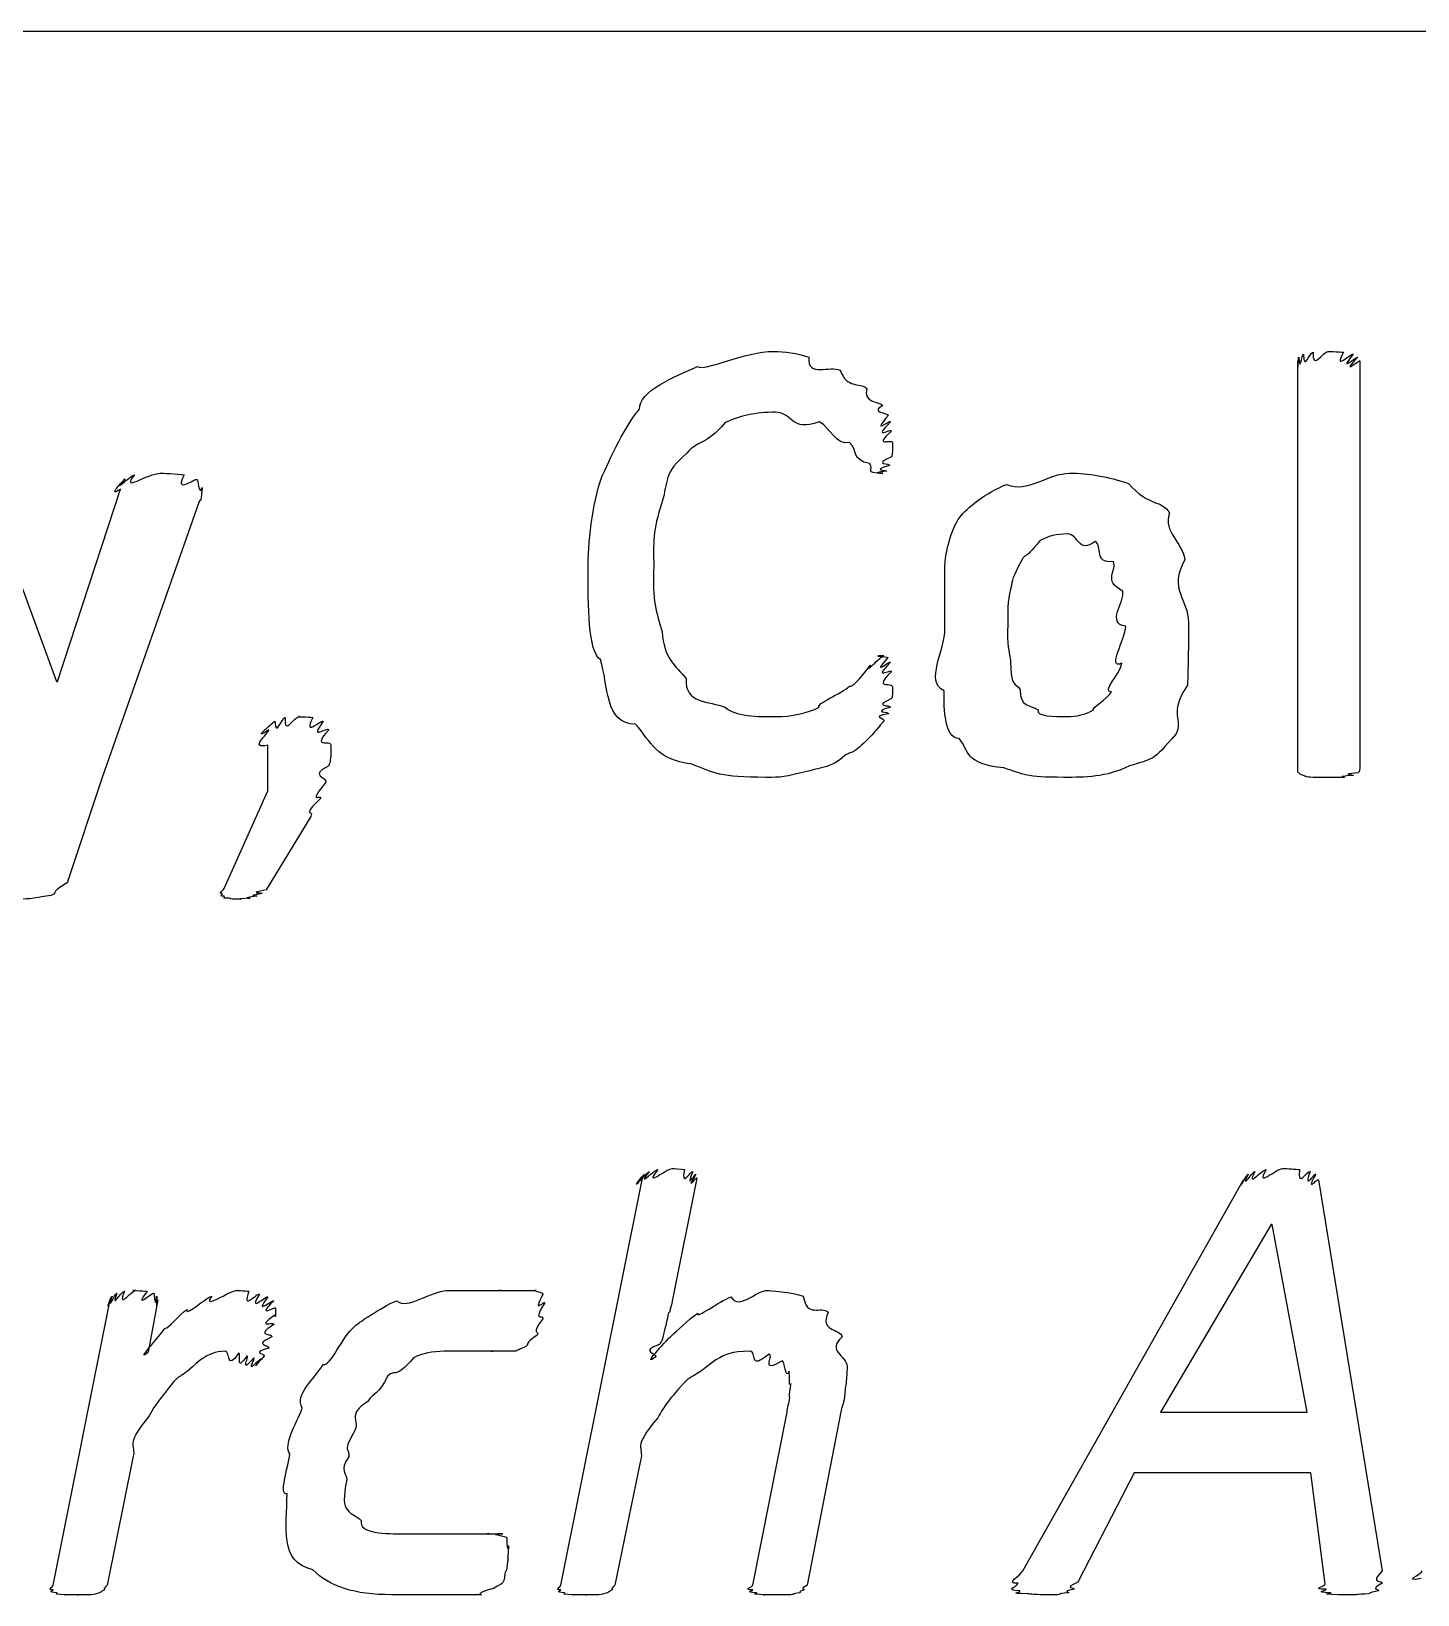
# Model space of a CAD drawing. Header units: millimetres. Extents: x 0 to 216, y 0 to 279.
# Drawn here: x 46.88 to 54.91, y 195.02 to 204.08 of the extents above; entities that cross this region are included whole.
import ezdxf

# ---------------------------------------------------------------- set-up
doc = ezdxf.new("R2010")
doc.units = ezdxf.units.MM
doc.layers.get('0').update_dxf_attribs({"linetype": 'CONTINUOUS'})

msp = doc.modelspace()

# ---------------------------------------------------------------- linework, layer by layer
at = {"color": 0}
for p, q in [((12.7, 204.082), (203.2, 204.082)), ((54.2202, 199.813), (54.2202, 202.172)), ((54.5786, 202.172), (54.5786, 199.813)), ((47.0323, 200.314), (47.3964, 201.428)), ((46.6245, 201.406), (47.027, 200.314)), ((47.8536, 201.356), (47.2916, 199.758)), ((53.2225, 200.634), (53.2225, 200.634)), ((53.5862, 200.656), (53.5862, 200.656)), ((47.027, 200.314), (47.0323, 200.314)), ((51.8707, 200.281), (51.8707, 200.281)), ((48.2519, 199.68), (48.2519, 199.945)), ((48.616, 199.945), (48.616, 199.945)), ((47.2916, 199.758), (47.0877, 199.146)), ((47.9986, 199.113), (48.2519, 199.68)), ((48.4999, 199.532), (48.241, 199.107)), ((49.9484, 195.077), (50.4225, 197.436)), ((50.7365, 197.436), (50.5989, 196.741)), ((52.626, 195.159), (53.9048, 197.425)), ((54.3401, 197.425), (54.7095, 195.159)), ((54.0646, 197.166), (53.425, 196.08)), ((54.0703, 197.166), (54.0646, 197.166)), ((54.2742, 196.08), (54.0703, 197.166)), ((47.0062, 195.077), (47.3371, 196.73)), ((47.6127, 196.73), (47.5576, 196.427)), ((48.296, 196.681), (48.296, 196.681)), ((49.856, 196.713), (49.856, 196.713)), ((51.5743, 196.091), (51.3761, 195.077)), ((51.0618, 195.077), (51.2604, 196.08)), ((53.425, 196.08), (54.2742, 196.08)), ((47.4694, 195.815), (47.3206, 195.077)), ((50.4112, 195.799), (50.2627, 195.077)), ((53.2709, 195.727), (52.9456, 195.093)), ((54.296, 195.727), (53.2709, 195.727)), ((54.3789, 195.082), (54.296, 195.727))]:
    msp.add_line(p, q, dxfattribs=at)
for points in [[(50.7407, 202.139), (50.7792, 202.109), (51.0191, 202.227), (51.1817, 202.227)], [(51.1817, 202.227), (51.2452, 202.227), (51.3196, 202.216), (51.3856, 202.194)], [(51.3856, 202.194), (51.3775, 202.069), (51.5126, 202.15), (51.5676, 202.117)], [(54.2202, 202.172), (54.2202, 202.08), (54.2216, 202.186), (54.2258, 202.194)], [(54.2258, 202.194), (54.2315, 202.095), (54.2424, 202.207), (54.2533, 202.21)], [(54.2533, 202.21), (54.2562, 202.106), (54.2865, 202.222), (54.3084, 202.222)], [(54.3084, 202.222), (54.3045, 202.109), (54.3638, 202.227), (54.3966, 202.227)], [(54.3966, 202.227), (54.3747, 202.227), (54.4629, 202.224), (54.4848, 202.222)], [(54.4848, 202.222), (54.4216, 202.106), (54.5289, 202.218), (54.5402, 202.21)], [(54.5402, 202.21), (54.4477, 202.095), (54.5634, 202.201), (54.5677, 202.194)], [(54.5677, 202.194), (54.4587, 202.08), (54.5786, 202.179), (54.5786, 202.172)], [(50.4045, 201.891), (50.4003, 201.996), (50.6113, 202.084), (50.7407, 202.139)], [(51.5676, 202.117), (51.6089, 202.007), (51.6777, 202.052), (51.7218, 202.012)], [(51.7218, 202.012), (51.6971, 201.925), (51.7962, 201.938), (51.8156, 201.913)], [(50.184, 201.494), (50.2087, 201.544), (50.3079, 201.783), (50.4045, 201.891)], [(51.8156, 201.913), (51.7342, 201.874), (51.8446, 201.869), (51.8488, 201.858)], [(50.9005, 201.814), (50.7862, 201.676), (50.7421, 201.714), (50.6801, 201.637)], [(51.1926, 201.874), (51.0769, 201.874), (50.9887, 201.854), (50.9005, 201.814)], [(51.4463, 201.819), (51.2822, 201.756), (51.2921, 201.874), (51.1926, 201.874)], [(51.6227, 201.698), (51.5401, 201.683), (51.5151, 201.782), (51.4463, 201.819)], [(51.8488, 201.858), (51.7412, 201.734), (51.8555, 201.833), (51.8597, 201.819)], [(51.8597, 201.819), (51.7493, 201.705), (51.8654, 201.786), (51.8654, 201.764)], [(51.7384, 201.577), (51.635, 201.595), (51.6696, 201.654), (51.6227, 201.698)], [(51.8654, 201.764), (51.7521, 201.665), (51.8707, 201.723), (51.8707, 201.698)], [(51.8707, 201.698), (51.8707, 201.605), (51.8679, 201.637), (51.8654, 201.615)], [(50.6801, 201.637), (50.5435, 201.524), (50.57, 201.469), (50.5368, 201.356)], [(51.8654, 201.615), (51.7493, 201.566), (51.8612, 201.579), (51.8541, 201.566)], [(47.4789, 201.511), (47.3922, 201.403), (47.5576, 201.521), (47.6278, 201.521)], [(47.6278, 201.521), (47.6345, 201.521), (47.7284, 201.517), (47.7654, 201.511)], [(51.8156, 201.521), (51.6971, 201.521), (51.7715, 201.539), (51.7384, 201.577)], [(51.8375, 201.532), (51.7232, 201.521), (51.8223, 201.521), (51.8156, 201.521)], [(51.8541, 201.566), (51.7384, 201.535), (51.8446, 201.539), (51.8375, 201.532)], [(52.5336, 201.456), (52.6521, 201.403), (52.7763, 201.521), (52.8973, 201.521)], [(52.8973, 201.521), (53.0049, 201.521), (53.1248, 201.501), (53.2391, 201.461)], [(47.3964, 201.428), (47.3149, 201.374), (47.4126, 201.48), (47.4239, 201.488)], [(47.4239, 201.488), (47.3371, 201.392), (47.4528, 201.506), (47.4789, 201.511)], [(47.7654, 201.511), (47.7075, 201.392), (47.8275, 201.497), (47.8427, 201.483)], [(47.8427, 201.483), (47.8592, 201.367), (47.8702, 201.456), (47.8702, 201.433)], [(47.8702, 201.433), (47.8592, 201.323), (47.8649, 201.385), (47.8536, 201.356)], [(50.1068, 200.959), (50.1068, 201.114), (50.1315, 201.34), (50.184, 201.494)], [(52.2633, 201.268), (52.2965, 201.315), (52.415, 201.411), (52.5336, 201.456)], [(53.2391, 201.461), (53.3548, 201.326), (53.4349, 201.367), (53.4762, 201.29)], [(50.5368, 201.356), (50.4776, 201.182), (50.4871, 201.12), (50.4871, 200.981)], [(52.1751, 200.987), (52.1751, 201.039), (52.2041, 201.191), (52.2633, 201.268)], [(53.4762, 201.29), (53.4388, 201.176), (53.5492, 201.126), (53.5644, 201.02)], [(52.8863, 201.169), (52.8214, 201.169), (52.7706, 201.155), (52.7265, 201.13)], [(53.0461, 201.125), (52.947, 201.05), (52.9484, 201.169), (52.8863, 201.169)], [(52.7265, 201.13), (52.6189, 200.999), (52.6507, 201.067), (52.6217, 201.02)], [(53.1509, 201.009), (53.0352, 200.995), (53.0902, 201.099), (53.0461, 201.125)], [(50.4871, 200.981), (50.4776, 200.783), (50.5037, 200.711), (50.5368, 200.601)], [(52.1751, 200.623), (52.1751, 200.702), (52.1751, 200.877), (52.1751, 200.987)], [(52.6217, 201.02), (52.5611, 200.904), (52.5695, 200.915), (52.5558, 200.849)], [(53.2059, 200.838), (53.086, 200.896), (53.1756, 200.961), (53.1509, 201.009)], [(53.5644, 201.02), (53.4681, 200.845), (53.5862, 200.791), (53.5862, 200.656)], [(50.1784, 200.441), (50.1068, 200.481), (50.1068, 200.764), (50.1068, 200.959)], [(52.5558, 200.849), (52.535, 200.775), (52.5392, 200.718), (52.5392, 200.645)], [(53.2225, 200.634), (53.1082, 200.65), (53.2172, 200.775), (53.2059, 200.838)], [(52.1698, 200.259), (52.0569, 200.316), (52.1751, 200.487), (52.1751, 200.623)], [(52.5392, 200.645), (52.535, 200.51), (52.5445, 200.502), (52.5558, 200.436)], [(53.2007, 200.419), (53.1082, 200.382), (53.2225, 200.557), (53.2225, 200.634)], [(53.5862, 200.656), (53.5862, 200.459), (53.5838, 200.402), (53.5809, 200.292)], [(50.5368, 200.601), (50.5435, 200.448), (50.6155, 200.404), (50.6748, 200.331)], [(50.3823, 200.066), (50.202, 200.066), (50.2253, 200.294), (50.1784, 200.441)], [(51.744, 200.408), (51.7013, 200.345), (51.8019, 200.463), (51.8213, 200.463)], [(51.8213, 200.463), (51.7303, 200.463), (51.8389, 200.459), (51.8432, 200.452)], [(51.8432, 200.452), (51.7412, 200.334), (51.8555, 200.438), (51.8597, 200.425)], [(52.5558, 200.436), (52.5568, 200.265), (52.5847, 200.316), (52.6108, 200.265)], [(51.6227, 200.287), (51.6393, 200.272), (51.7137, 200.371), (51.744, 200.408)], [(51.8597, 200.425), (51.7493, 200.309), (51.8654, 200.394), (51.8654, 200.37)], [(51.8654, 200.37), (51.7521, 200.261), (51.8707, 200.317), (51.8707, 200.281)], [(53.14, 200.254), (53.0821, 200.254), (53.1894, 200.356), (53.2007, 200.419)], [(50.6748, 200.331), (50.6649, 200.183), (50.8123, 200.201), (50.9005, 200.165)], [(51.4463, 200.165), (51.4216, 200.183), (51.5743, 200.243), (51.6227, 200.287)], [(51.8707, 200.281), (51.8707, 200.199), (51.8679, 200.233), (51.8654, 200.215)], [(52.258, 199.984), (52.1712, 199.985), (52.1698, 200.152), (52.1698, 200.259)], [(52.6108, 200.265), (52.608, 200.165), (52.6715, 200.178), (52.7156, 200.149)], [(53.0352, 200.149), (53.0271, 200.162), (53.1139, 200.21), (53.14, 200.254)], [(53.5809, 200.292), (53.4652, 200.124), (53.5587, 200.091), (53.5146, 200.011)], [(50.9005, 200.165), (50.9584, 200.11), (51.0879, 200.11), (51.1983, 200.11)], [(51.1983, 200.11), (51.2822, 200.11), (51.3761, 200.128), (51.4463, 200.165)], [(51.8597, 200.165), (51.7454, 200.133), (51.8555, 200.138), (51.8488, 200.127)], [(51.8654, 200.215), (51.7493, 200.162), (51.8626, 200.18), (51.8597, 200.165)], [(48.2575, 200.033), (48.1485, 199.963), (48.2755, 200.072), (48.2907, 200.083)], [(48.2907, 200.083), (48.2988, 199.985), (48.3291, 200.101), (48.3514, 200.105)], [(48.3514, 200.105), (48.3429, 199.992), (48.4008, 200.11), (48.4339, 200.11)], [(48.4339, 200.11), (48.4064, 200.11), (48.489, 200.108), (48.5112, 200.105)], [(48.5112, 200.105), (48.4533, 199.985), (48.5567, 200.094), (48.5719, 200.083)], [(48.5719, 200.083), (48.4837, 199.963), (48.5965, 200.055), (48.6047, 200.033)], [(51.8213, 200.083), (51.7081, 199.956), (51.7839, 200.035), (51.744, 199.995)], [(51.8488, 200.127), (51.7342, 200.11), (51.8351, 200.101), (51.8213, 200.083)], [(52.7156, 200.149), (52.6962, 200.11), (52.8147, 200.11), (52.8807, 200.11)], [(52.8807, 200.11), (52.9389, 200.11), (52.9911, 200.123), (53.0352, 200.149)], [(48.2519, 199.945), (48.1376, 199.919), (48.2533, 200.011), (48.2575, 200.033)], [(48.6047, 200.033), (48.4974, 199.919), (48.616, 199.981), (48.616, 199.945)], [(50.7076, 199.835), (50.4994, 199.86), (50.4733, 199.963), (50.3823, 200.066)], [(51.744, 199.995), (51.6283, 199.879), (51.653, 199.92), (51.5952, 199.885)], [(52.517, 199.813), (52.2884, 199.835), (52.3159, 199.909), (52.258, 199.984)], [(53.5146, 200.011), (53.377, 199.846), (53.3799, 199.868), (53.2447, 199.824)], [(48.616, 199.945), (48.616, 199.838), (48.6117, 199.86), (48.6047, 199.824)], [(48.6047, 199.824), (48.4861, 199.769), (48.5951, 199.759), (48.5881, 199.73)], [(51.1376, 199.758), (50.8702, 199.758), (50.836, 199.783), (50.7076, 199.835)], [(51.3913, 199.796), (51.2382, 199.758), (51.2286, 199.758), (51.1376, 199.758)], [(51.5952, 199.885), (51.5098, 199.809), (51.4685, 199.821), (51.3913, 199.796)], [(52.8645, 199.758), (52.6383, 199.758), (52.6341, 199.776), (52.517, 199.813)], [(53.2447, 199.824), (53.1082, 199.758), (52.9855, 199.758), (52.8645, 199.758)], [(54.2258, 199.785), (54.2202, 199.783), (54.2202, 199.802), (54.2202, 199.813)], [(54.5786, 199.813), (54.5758, 199.783), (54.5744, 199.792), (54.5677, 199.785)], [(48.5881, 199.73), (48.4724, 199.59), (48.569, 199.667), (48.5553, 199.636)], [(54.2533, 199.769), (54.2315, 199.771), (54.2325, 199.781), (54.2258, 199.785)], [(54.3084, 199.758), (54.2562, 199.76), (54.2671, 199.765), (54.2533, 199.769)], [(54.3966, 199.758), (54.3045, 199.758), (54.3334, 199.758), (54.3084, 199.758)], [(54.4848, 199.758), (54.3747, 199.758), (54.4326, 199.758), (54.3966, 199.758)], [(54.5402, 199.769), (54.4216, 199.76), (54.5098, 199.76), (54.4848, 199.758)], [(54.5677, 199.785), (54.4477, 199.771), (54.5539, 199.776), (54.5402, 199.769)], [(48.5553, 199.636), (48.442, 199.526), (48.5221, 199.569), (48.4999, 199.532)], [(46.9939, 199.074), (46.8697, 199.052), (46.8683, 199.052), (46.7734, 199.052)], [(47.0877, 199.146), (46.9731, 199.082), (47.0447, 199.089), (46.9939, 199.074)], [(47.9873, 199.085), (47.9612, 199.082), (47.9901, 199.102), (47.9986, 199.113)], [(47.9986, 199.069), (47.9654, 199.067), (47.9901, 199.078), (47.9873, 199.085)], [(48.2191, 199.085), (48.1087, 199.067), (48.1997, 199.073), (48.1859, 199.069)], [(48.241, 199.107), (48.1224, 199.082), (48.2258, 199.093), (48.2191, 199.085)], [(48.0314, 199.058), (47.9764, 199.056), (48.0053, 199.062), (47.9986, 199.069)], [(48.0868, 199.052), (48.0053, 199.052), (48.0452, 199.055), (48.0314, 199.058)], [(48.1471, 199.058), (48.0536, 199.052), (48.1115, 199.052), (48.0868, 199.052)], [(48.1859, 199.069), (48.0826, 199.056), (48.1612, 199.058), (48.1471, 199.058)], [(50.4225, 197.436), (50.341, 197.347), (50.4254, 197.454), (50.4335, 197.458)], [(50.4335, 197.458), (50.3562, 197.358), (50.45, 197.47), (50.461, 197.474)], [(50.461, 197.474), (50.3813, 197.37), (50.4913, 197.485), (50.5107, 197.485)], [(50.5107, 197.485), (50.4225, 197.372), (50.5601, 197.491), (50.5933, 197.491)], [(50.5933, 197.491), (50.6017, 197.491), (50.6458, 197.488), (50.6649, 197.485)], [(50.6649, 197.485), (50.643, 197.37), (50.7037, 197.481), (50.7146, 197.474)], [(50.7146, 197.474), (50.6649, 197.358), (50.7312, 197.465), (50.7312, 197.458)], [(50.7312, 197.458), (50.6677, 197.347), (50.7365, 197.447), (50.7365, 197.436)], [(53.9048, 197.425), (53.8621, 197.343), (53.9214, 197.449), (53.9323, 197.458)], [(53.9323, 197.458), (53.884, 197.358), (53.9556, 197.47), (53.9708, 197.474)], [(53.9708, 197.474), (53.9171, 197.37), (54.011, 197.485), (54.0371, 197.485)], [(54.0371, 197.485), (53.9679, 197.372), (54.0935, 197.491), (54.1306, 197.491)], [(54.1306, 197.491), (54.1637, 197.491), (54.2036, 197.488), (54.2301, 197.485)], [(54.2301, 197.485), (54.2149, 197.37), (54.2756, 197.481), (54.2907, 197.474)], [(54.2907, 197.474), (54.2477, 197.358), (54.3197, 197.465), (54.3235, 197.458)], [(54.3235, 197.458), (54.259, 197.343), (54.3359, 197.438), (54.3401, 197.425)], [(47.3371, 196.73), (47.304, 196.638), (47.3396, 196.744), (47.3481, 196.752)], [(47.3481, 196.752), (47.3177, 196.653), (47.3646, 196.765), (47.3756, 196.769)], [(47.3756, 196.769), (47.3396, 196.664), (47.4003, 196.78), (47.4197, 196.78)], [(47.4197, 196.78), (47.377, 196.667), (47.4595, 196.785), (47.4857, 196.785)], [(47.4857, 196.785), (47.4278, 196.785), (47.5326, 196.783), (47.552, 196.78)], [(47.552, 196.78), (47.4652, 196.664), (47.5823, 196.776), (47.5904, 196.769)], [(47.5904, 196.769), (47.6017, 196.653), (47.607, 196.759), (47.607, 196.752)], [(47.607, 196.752), (47.6042, 196.638), (47.6127, 196.737), (47.6127, 196.73)], [(47.7834, 196.675), (47.7668, 196.627), (47.8786, 196.733), (47.9266, 196.752)], [(47.9266, 196.752), (47.8663, 196.667), (48.0275, 196.785), (48.0755, 196.785)], [(48.0755, 196.785), (48.0536, 196.785), (48.1196, 196.783), (48.1418, 196.78)], [(48.1418, 196.78), (48.0977, 196.66), (48.1831, 196.77), (48.2025, 196.763)], [(48.2025, 196.763), (48.1334, 196.649), (48.2367, 196.754), (48.2519, 196.747)], [(48.2519, 196.747), (48.1637, 196.634), (48.2769, 196.731), (48.285, 196.725)], [(48.285, 196.725), (48.1774, 196.616), (48.296, 196.698), (48.296, 196.681)], [(48.7535, 196.576), (48.7645, 196.59), (48.9081, 196.687), (48.9962, 196.725)], [(48.9962, 196.725), (49.0622, 196.667), (49.1906, 196.785), (49.3049, 196.785)], [(49.3049, 196.785), (49.349, 196.785), (49.4111, 196.785), (49.4591, 196.785)], [(49.4591, 196.785), (49.4482, 196.785), (49.5582, 196.785), (49.6023, 196.785)], [(49.6023, 196.785), (49.5392, 196.785), (49.6905, 196.785), (49.7237, 196.785)], [(49.7237, 196.785), (49.7265, 196.785), (49.7872, 196.785), (49.8066, 196.785)], [(49.8066, 196.785), (49.7678, 196.785), (49.8408, 196.777), (49.845, 196.763)], [(49.845, 196.763), (49.7787, 196.638), (49.856, 196.731), (49.856, 196.713)], [(50.5989, 196.741), (50.5686, 196.609), (50.5823, 196.681), (50.5714, 196.648)], [(50.7421, 196.653), (50.7312, 196.616), (50.8649, 196.721), (50.9351, 196.747)], [(50.9351, 196.747), (50.9873, 196.667), (51.0755, 196.785), (51.15, 196.785)], [(51.15, 196.785), (51.1418, 196.785), (51.2988, 196.774), (51.3539, 196.752)], [(51.3539, 196.752), (51.3733, 196.622), (51.46, 196.698), (51.4974, 196.658)], [(47.6567, 196.565), (47.6747, 196.565), (47.7393, 196.645), (47.7834, 196.675)], [(48.2907, 196.642), (48.175, 196.557), (48.2879, 196.609), (48.285, 196.587)], [(48.296, 196.681), (48.296, 196.59), (48.2935, 196.66), (48.2907, 196.642)], [(49.856, 196.713), (49.7787, 196.59), (49.8521, 196.653), (49.845, 196.62)], [(50.5714, 196.648), (50.5506, 196.546), (50.5562, 196.587), (50.5492, 196.554)], [(50.5933, 196.526), (50.6166, 196.543), (50.6871, 196.616), (50.7421, 196.653)], [(51.4974, 196.658), (51.4477, 196.543), (51.5606, 196.57), (51.58, 196.515)], [(47.5576, 196.427), (47.4804, 196.358), (47.6194, 196.52), (47.6567, 196.565)], [(48.285, 196.587), (48.1707, 196.512), (48.2808, 196.54), (48.2741, 196.515)], [(48.5719, 196.355), (48.6174, 196.347), (48.6791, 196.512), (48.7535, 196.576)], [(49.845, 196.62), (49.7678, 196.523), (49.8299, 196.555), (49.8119, 196.526)], [(50.5492, 196.554), (50.5354, 196.483), (50.5326, 196.496), (50.5217, 196.471)], [(48.2575, 196.449), (48.1446, 196.424), (48.241, 196.416), (48.23, 196.405)], [(48.2741, 196.515), (48.1598, 196.465), (48.2646, 196.471), (48.2575, 196.449)], [(49.7459, 196.46), (49.6824, 196.432), (49.6976, 196.432), (49.6686, 196.432)], [(49.8119, 196.526), (49.7307, 196.468), (49.7706, 196.478), (49.7459, 196.46)], [(50.5217, 196.471), (50.4003, 196.432), (50.5065, 196.421), (50.4994, 196.4)], [(50.4994, 196.4), (50.4112, 196.333), (50.5492, 196.482), (50.5933, 196.526)], [(51.58, 196.515), (51.4837, 196.435), (51.6075, 196.406), (51.6075, 196.344)], [(47.8607, 196.383), (47.7188, 196.252), (47.7573, 196.311), (47.7061, 196.256)], [(48.0039, 196.432), (47.9432, 196.432), (47.9157, 196.416), (47.8607, 196.383)], [(48.0811, 196.421), (48.0124, 196.314), (48.0328, 196.432), (48.0039, 196.432)], [(48.1309, 196.405), (48.0564, 196.303), (48.103, 196.417), (48.0811, 196.421)], [(48.1693, 196.394), (48.0826, 196.292), (48.1446, 196.401), (48.1309, 196.405)], [(48.2078, 196.388), (48.1087, 196.285), (48.1831, 196.39), (48.1693, 196.394)], [(48.23, 196.405), (48.1266, 196.285), (48.2148, 196.388), (48.2078, 196.388)], [(48.4505, 196.102), (48.4036, 196.181), (48.5235, 196.274), (48.5719, 196.355)], [(49.0954, 196.394), (48.985, 196.263), (48.9934, 196.333), (48.9465, 196.289)], [(49.2718, 196.432), (49.2054, 196.432), (49.1465, 196.419), (49.0954, 196.394)], [(49.4372, 196.432), (49.3377, 196.432), (49.3377, 196.432), (49.2718, 196.432)], [(49.5473, 196.432), (49.4259, 196.432), (49.4813, 196.432), (49.4372, 196.432)], [(49.6189, 196.432), (49.4841, 196.432), (49.5762, 196.432), (49.5473, 196.432)], [(49.6686, 196.432), (49.6383, 196.432), (49.6369, 196.432), (49.6189, 196.432)], [(50.8469, 196.383), (50.6758, 196.248), (50.7175, 196.303), (50.6596, 196.245)], [(51.0452, 196.432), (50.9295, 196.432), (50.9157, 196.416), (50.8469, 196.383)], [(51.1556, 196.416), (51.0357, 196.314), (51.0893, 196.432), (51.0452, 196.432)], [(51.2329, 196.377), (51.0977, 196.296), (51.1888, 196.408), (51.1556, 196.416)], [(51.2713, 196.317), (51.2519, 196.263), (51.2505, 196.362), (51.2329, 196.377)], [(48.9465, 196.289), (48.8929, 196.175), (48.864, 196.196), (48.8308, 196.14)], [(51.2822, 196.245), (51.2671, 196.215), (51.278, 196.295), (51.2713, 196.317)], [(51.6075, 196.344), (51.6019, 196.212), (51.6033, 196.257), (51.5966, 196.217)], [(47.7061, 196.256), (47.6155, 196.142), (47.607, 196.135), (47.5629, 196.058)], [(50.6596, 196.245), (50.5615, 196.135), (50.5548, 196.124), (50.5107, 196.047)], [(51.277, 196.162), (51.2671, 196.168), (51.2822, 196.223), (51.2822, 196.245)], [(51.5966, 196.217), (51.5909, 196.131), (51.5856, 196.135), (51.5743, 196.091)], [(48.3789, 195.837), (48.3376, 195.888), (48.4173, 196.014), (48.4505, 196.102)], [(48.8308, 196.14), (48.7123, 196.069), (48.7772, 196.035), (48.7592, 195.98)], [(51.2604, 196.08), (51.2604, 196.105), (51.2727, 196.132), (51.277, 196.162)], [(47.5629, 196.058), (47.414, 195.873), (47.4913, 195.903), (47.4694, 195.815)], [(50.5107, 196.047), (50.3562, 195.862), (50.4335, 195.887), (50.4112, 195.799)], [(48.7592, 195.98), (48.6763, 195.84), (48.7274, 195.872), (48.7204, 195.821)], [(48.3623, 195.606), (48.3126, 195.597), (48.3676, 195.752), (48.3789, 195.837)], [(48.7204, 195.821), (48.6615, 195.738), (48.7094, 195.724), (48.7094, 195.688)], [(48.7094, 195.688), (48.6615, 195.48), (48.737, 195.506), (48.7923, 195.451)], [(48.5112, 195.165), (48.3126, 195.216), (48.3623, 195.41), (48.3623, 195.606)], [(48.7923, 195.451), (48.7758, 195.374), (48.9356, 195.374), (49.0456, 195.374)], [(49.0456, 195.374), (49.0911, 195.374), (49.2083, 195.374), (49.2718, 195.374)], [(49.2718, 195.374), (49.3339, 195.374), (49.3875, 195.374), (49.4316, 195.374)], [(49.4316, 195.374), (49.422, 195.374), (49.5102, 195.374), (49.5363, 195.374)], [(49.5363, 195.374), (49.4771, 195.374), (49.5914, 195.374), (49.6136, 195.374)], [(49.6136, 195.374), (49.506, 195.374), (49.6274, 195.366), (49.6355, 195.352)], [(49.6355, 195.352), (49.6383, 195.231), (49.6464, 195.325), (49.6464, 195.302)], [(49.6464, 195.302), (49.6383, 195.187), (49.6439, 195.254), (49.6411, 195.225)], [(49.6411, 195.225), (49.6316, 195.132), (49.6316, 195.171), (49.6245, 195.143)], [(48.9687, 195.021), (48.7497, 195.021), (48.6131, 195.068), (48.5112, 195.165)], [(49.6245, 195.143), (49.6203, 195.072), (49.5999, 195.085), (49.5639, 195.06)], [(52.6094, 195.043), (52.5103, 195.046), (52.5956, 195.068), (52.5985, 195.088)], [(52.5985, 195.088), (52.5184, 195.083), (52.6122, 195.129), (52.626, 195.159)], [(52.9456, 195.093), (52.8546, 195.054), (52.9304, 195.065), (52.9237, 195.054)], [(54.7095, 195.088), (54.6269, 195.046), (54.7014, 195.054), (54.6876, 195.043)], [(54.7095, 195.159), (54.6294, 195.083), (54.7123, 195.106), (54.7095, 195.088)], [(54.9356, 195.115), (54.8199, 195.094), (54.9381, 195.14), (54.9409, 195.159)], [(47.0062, 195.049), (46.965, 195.046), (47.0062, 195.065), (47.0062, 195.077)], [(47.0285, 195.032), (46.9692, 195.035), (47.009, 195.045), (47.0062, 195.049)], [(47.0726, 195.021), (46.9911, 195.024), (47.0394, 195.028), (47.0285, 195.032)], [(47.1495, 195.021), (47.0285, 195.021), (47.0902, 195.021), (47.0726, 195.021)], [(47.2267, 195.021), (47.0902, 195.021), (47.1784, 195.021), (47.1495, 195.021)], [(47.2765, 195.032), (47.2514, 195.024), (47.2489, 195.024), (47.2267, 195.021)], [(47.304, 195.049), (47.2779, 195.035), (47.2902, 195.039), (47.2765, 195.032)], [(47.3206, 195.077), (47.2888, 195.046), (47.3107, 195.056), (47.304, 195.049)], [(49.1338, 195.021), (49.01, 195.021), (49.0266, 195.021), (48.9687, 195.021)], [(49.2883, 195.021), (49.2347, 195.021), (49.1892, 195.021), (49.1338, 195.021)], [(49.4097, 195.021), (49.3296, 195.021), (49.3353, 195.021), (49.2883, 195.021)], [(49.4866, 195.021), (49.3998, 195.021), (49.4453, 195.021), (49.4097, 195.021)], [(49.5639, 195.06), (49.4288, 195.021), (49.5004, 195.021), (49.4866, 195.021)], [(49.9484, 195.049), (49.9071, 195.046), (49.9484, 195.065), (49.9484, 195.077)], [(49.9703, 195.032), (49.911, 195.035), (49.9512, 195.045), (49.9484, 195.049)], [(50.0144, 195.021), (49.9332, 195.024), (49.9816, 195.028), (49.9703, 195.032)], [(50.0916, 195.021), (49.9703, 195.021), (50.0324, 195.021), (50.0144, 195.021)], [(50.1689, 195.021), (50.0324, 195.021), (50.1206, 195.021), (50.0916, 195.021)], [(50.2186, 195.032), (50.1936, 195.024), (50.1908, 195.024), (50.1689, 195.021)], [(50.2461, 195.049), (50.2197, 195.035), (50.2324, 195.039), (50.2186, 195.032)], [(50.2627, 195.077), (50.231, 195.046), (50.2528, 195.056), (50.2461, 195.049)], [(51.0618, 195.049), (50.9986, 195.046), (51.0575, 195.065), (51.0618, 195.077)], [(51.084, 195.032), (51.0067, 195.035), (51.0646, 195.045), (51.0618, 195.049)], [(51.1281, 195.021), (51.0286, 195.024), (51.0949, 195.028), (51.084, 195.032)], [(51.205, 195.021), (51.0688, 195.021), (51.15, 195.021), (51.1281, 195.021)], [(51.2822, 195.021), (51.2491, 195.021), (51.2382, 195.021), (51.205, 195.021)], [(51.332, 195.032), (51.2893, 195.024), (51.3045, 195.024), (51.2822, 195.021)], [(51.3595, 195.049), (51.3154, 195.035), (51.3457, 195.039), (51.332, 195.032)], [(51.3761, 195.077), (51.3263, 195.046), (51.3662, 195.056), (51.3595, 195.049)], [(52.6535, 195.027), (52.5293, 195.028), (52.6175, 195.035), (52.6094, 195.043)], [(52.7473, 195.021), (52.6905, 195.021), (52.6754, 195.023), (52.6535, 195.027)], [(52.8299, 195.021), (52.7636, 195.021), (52.7801, 195.021), (52.7473, 195.021)], [(52.8906, 195.032), (52.8105, 195.024), (52.8546, 195.024), (52.8299, 195.021)], [(52.9237, 195.054), (52.8408, 195.035), (52.9043, 195.039), (52.8906, 195.032)], [(54.3842, 195.054), (54.2879, 195.05), (54.3789, 195.071), (54.3789, 195.082)], [(54.4117, 195.032), (54.2988, 195.035), (54.3913, 195.046), (54.3842, 195.054)], [(54.4558, 195.021), (54.3207, 195.024), (54.423, 195.028), (54.4117, 195.032)], [(54.5274, 195.021), (54.4795, 195.021), (54.4781, 195.021), (54.4558, 195.021)], [(54.6322, 195.027), (54.5497, 195.021), (54.5715, 195.021), (54.5274, 195.021)], [(54.6876, 195.043), (54.6005, 195.028), (54.6573, 195.03), (54.6322, 195.027)]]:
    msp.add_open_spline(points, degree=3, dxfattribs=at)

doc.saveas('drawing.dxf')
